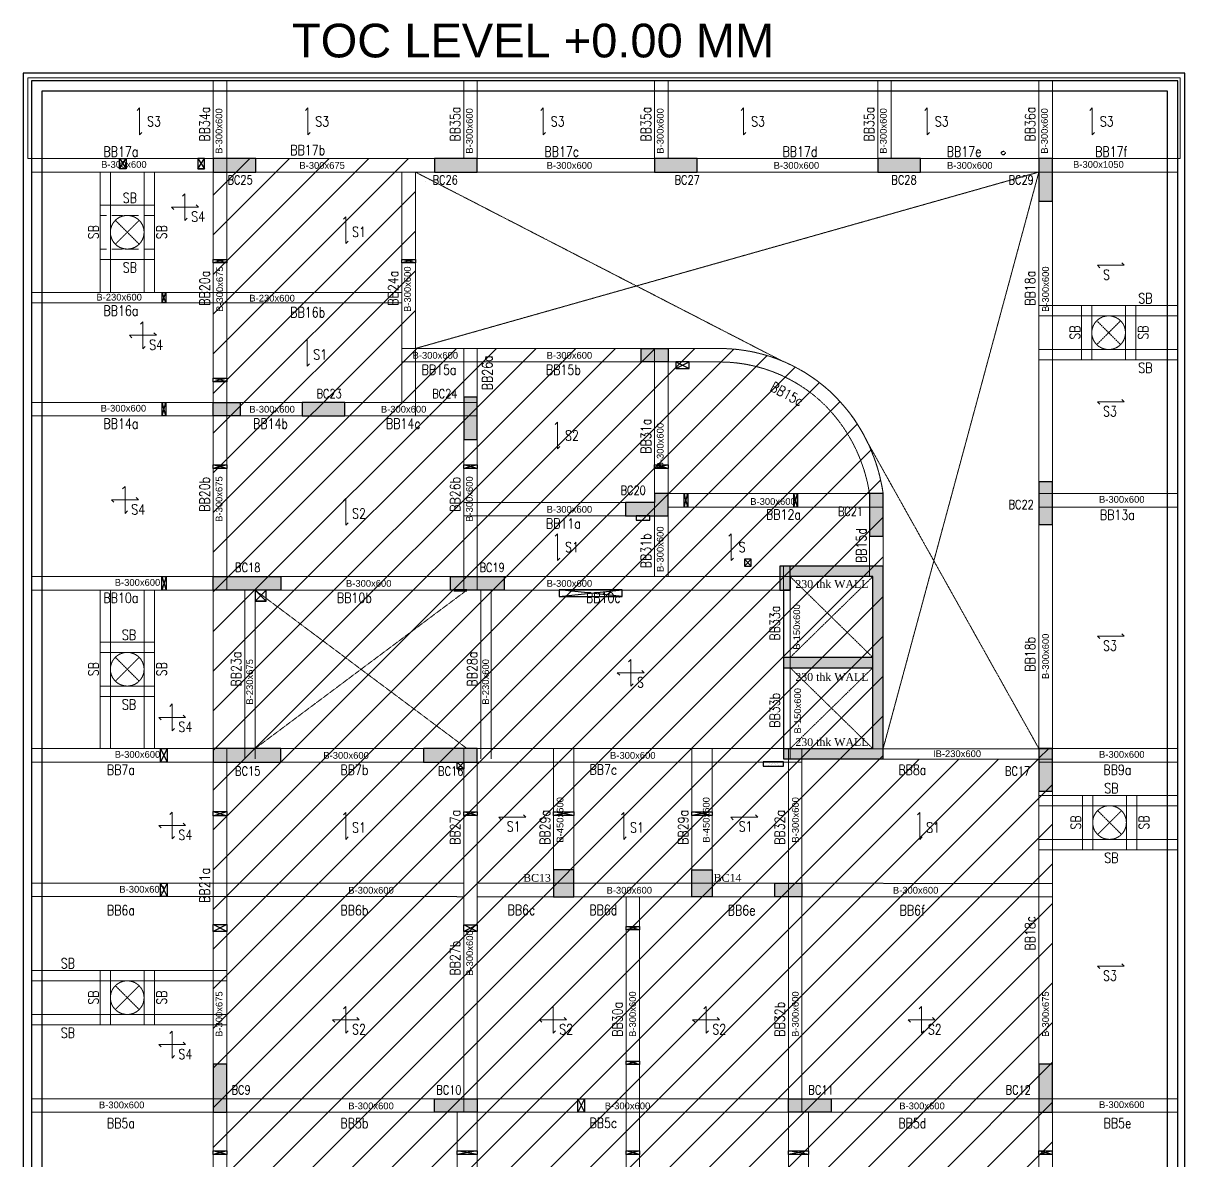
# Model space of a CAD drawing. Header units: inches. Extents: x 11017527 to 11245450, y -2821070 to -2693013.
# Drawn here: x 11017527 to 11043402, y -2718348 to -2693013 of the extents above; entities that cross this region are included whole.
import ezdxf
from ezdxf.enums import TextEntityAlignment as Align

# ---------------------------------------------------------------- set-up
doc = ezdxf.new("R2010")
doc.units = ezdxf.units.IN
doc.header["$LTSCALE"] = 0.5
doc.header["$MEASUREMENT"] = 0
doc.linetypes.add('100Ø_Fire', pattern=[0.75, 0.5, 0, -0.25])
doc.linetypes.add('HIDDEN', pattern=[9.525, 6.35, -3.175])
doc.layers.get('0').update_dxf_attribs({"lineweight": 0})
for name, color, linetype, lineweight in [('ARCHITECTURE   (comments)', 1, 'Continuous', 53), ('B4_TEXT B', 7, 'Continuous', 13), ('S-C0-UP TO B1', 4, 'Continuous', 30), ('S-C3-UP TO HP', 6, 'Continuous', 25), ('S-C3-UP TO TOP', 6, 'Continuous', 25), ('S-STEEL SLAB', 6, 'Continuous', 0), ('S-TEXT COL.', 7, 'Continuous', 0), ('S-TEXT SLAB', 7, 'Continuous', 13), ('S00-B', 31, 'HIDDEN', 15), ('SLAB BEAM', 3, 'Continuous', 0)]:
    doc.layers.add(name, color=color, linetype=linetype, lineweight=lineweight)
for name, color, linetype in [('F_80NB Hydrant Pipe', 54, '100Ø_Fire'), ('F_CUtout', 7, 'Continuous'), ('F_Sleeve', 7, 'Continuous'), ('JA-ESP-CUTOUT', 10, 'Continuous')]:
    doc.layers.add(name, color=color, linetype=linetype)
doc.styles.add('ARIAL', font='arial.ttf')
doc.styles.add('SETU 1', font='romans.shx', dxfattribs={"width": 0.8})
doc.styles.add('SHEET TEXT', font='times.ttf')

# ---------------------------------------------------------------- blocks, each defined once
blk = doc.blocks.new('45')
at = {"layer": 'S00-B', "color": 7}
for p, q in [((3098727, -2164025), (3099257, -2164555)), ((3099257, -2164025), (3098727, -2164555)), ((3120589, -2166263), (3121120, -2166793)), ((3121120, -2166263), (3120589, -2166793)), ((3098727, -2173758), (3099257, -2174288)), ((3099257, -2173758), (3098727, -2174288)), ((3120609, -2177173), (3121140, -2177703)), ((3121140, -2177173), (3120609, -2177703)), ((3098727, -2181073), (3099257, -2181603)), ((3099257, -2181073), (3098727, -2181603))]:
    blk.add_line(p, q, dxfattribs=at)
for centre in [(3098991, -2164292), (3098992, -2164290), (3120853, -2166529), (3120854, -2166528), (3098991, -2174024), (3098992, -2174023), (3120873, -2177439), (3120874, -2177438), (3098991, -2181339), (3098992, -2181338)]:
    blk.add_circle(centre, 375, dxfattribs=at)
blk = doc.blocks.new('SLAB')
at = {"layer": 'S-STEEL SLAB'}
blk.add_lwpolyline([(71, -229), (0, -300), (0, 501), (-71, 430)], dxfattribs=at)
blk = doc.blocks.new('A$C60DD5E75')
at = {"layer": 'F_80NB Hydrant Pipe', "color": 9}
blk.add_circle((-1093, 123, 2), 40, dxfattribs=at).dxf.unprotected_set("ltscale", 0)
at = {"layer": 'F_CUtout', "color": 9, "ltscale": 500}
for p, q in [((-19038, 0), (-19038, -230)), ((-18888, 0), (-19038, 0)), ((-19038, 0), (-18888, -230)), ((-19038, -230), (-18888, 0)), ((-19038, -230), (-18888, -230)), ((-18888, -230), (-19038, -230)), ((-18888, -230), (-18888, 0)), ((-17760, -9610), (-17760, -9860)), ((-17510, -9610), (-17760, -9610)), ((-17760, -9610), (-17510, -9860)), ((-17760, -9860), (-17510, -9610)), ((-17510, -9860), (-17510, -9610)), ((-17760, -9860), (-17510, -9860)), ((-17510, -9860), (-17760, -9860)), ((-13260, -13590), (-13260, -13440)), ((-13260, -13440), (-13110, -13440)), ((-13110, -13440), (-13260, -13590)), ((-13110, -13590), (-13260, -13440)), ((-13110, -13440), (-13110, -13590)), ((-13110, -13590), (-13260, -13590)), ((-13260, -13590), (-13110, -13590))]:
    blk.add_line(p, q, dxfattribs=at)
at = {"layer": 'F_Sleeve', "color": 9, "linetype": 'Continuous'}
for p, q in [((-18390, -2325), (-18690, -2245)), ((-18390, -2245), (-18690, -2325)), ((-14190, -2325), (-14490, -2245)), ((-14190, -2245), (-14490, -2325)), ((-19830, -3215, -6), (-19750, -2985, -6)), ((-19750, -3215, -6), (-19830, -2985, -6)), ((-18390, -4970), (-18690, -4890)), ((-18390, -4890), (-18690, -4970)), ((-19830, -5730), (-19750, -5430)), ((-19750, -5730), (-19830, -5430)), ((-18390, -6900), (-18690, -6820)), ((-18390, -6820), (-18690, -6900)), ((-12810, -6900), (-13110, -6820)), ((-12810, -6820), (-13110, -6900)), ((-8560, -6900), (-8860, -6820)), ((-8560, -6820), (-8860, -6900)), ((-8200, -7760), (-8120, -7460)), ((-8120, -7760), (-8200, -7460)), ((-5760, -7760), (-5680, -7460)), ((-5680, -7760), (-5760, -7460)), ((-19740, -9309, -6), (-19840, -9610, -6)), ((-19840, -9309, -6), (-19740, -9610, -6)), ((-19715, -13140, -6), (-19865, -13440, -6)), ((-19865, -13140, -6), (-19715, -13440, -6)), ((-18690, -14540), (-18389, -14640)), ((-18690, -14640), (-18389, -14540)), ((-12810, -14630), (-13110, -14550)), ((-12810, -14550), (-13110, -14630)), ((-10660, -14630), (-11110, -14550)), ((-10660, -14550), (-11110, -14630)), ((-7580, -14630), (-8030, -14550)), ((-7580, -14550), (-8030, -14630)), ((-19715, -16137, -6), (-19865, -16437, -6)), ((-19865, -16137, -6), (-19715, -16437, -6)), ((-18390, -17212), (-18690, -17062)), ((-18390, -17062), (-18690, -17212)), ((-12810, -17215), (-13110, -17065)), ((-12810, -17065), (-13110, -17215)), ((-9195, -17180), (-9495, -17100)), ((-9195, -17100), (-9495, -17180)), ((-9195, -20180), (-9495, -20100)), ((-9195, -20100), (-9495, -20180)), ((-10420, -20940), (-10570, -21240)), ((-10570, -20940), (-10420, -21240)), ((-18390, -22180), (-18690, -22100)), ((-18390, -22100), (-18690, -22180)), ((-12810, -22180), (-13260, -22100)), ((-12810, -22100), (-13260, -22180)), ((-9195, -22180), (-9495, -22100)), ((-9195, -22100), (-9495, -22180)), ((-5430, -22180), (-5880, -22100)), ((-5430, -22100), (-5880, -22180)), ((-1, -22180), (-300, -22100)), ((-1, -22100), (-300, -22180))]:
    blk.add_line(p, q, dxfattribs=at)
for points in [[(-18390, -2245), (-18390, -2325), (-18690, -2325), (-18690, -2245)], [(-14190, -2245), (-14190, -2325), (-14490, -2325), (-14490, -2245)], [(-18390, -4890), (-18390, -4970), (-18690, -4970), (-18690, -4890)], [(-19750, -5730), (-19830, -5730), (-19830, -5430), (-19750, -5430)], [(-18390, -6820), (-18390, -6900), (-18690, -6900), (-18690, -6820)], [(-12810, -6820), (-12810, -6900), (-13110, -6900), (-13110, -6820)], [(-8560, -6820), (-8560, -6900), (-8860, -6900), (-8860, -6820)], [(-8120, -7760), (-8200, -7760), (-8200, -7460), (-8120, -7460)], [(-5680, -7760), (-5760, -7760), (-5760, -7460), (-5680, -7460)], [(-18690, -14640), (-18690, -14540), (-18389, -14540), (-18389, -14640)], [(-12810, -14550), (-12810, -14630), (-13110, -14630), (-13110, -14550)], [(-10660, -14550), (-10660, -14630), (-11110, -14630), (-11110, -14550)], [(-7580, -14550), (-7580, -14630), (-8030, -14630), (-8030, -14550)], [(-18390, -17062), (-18390, -17212), (-18690, -17212), (-18690, -17062)], [(-12810, -17065), (-12810, -17215), (-13110, -17215), (-13110, -17065)], [(-9195, -17100), (-9195, -17180), (-9495, -17180), (-9495, -17100)], [(-9195, -20100), (-9195, -20180), (-9495, -20180), (-9495, -20100)], [(-10570, -20940), (-10420, -20940), (-10420, -21240), (-10570, -21240)], [(-18390, -22100), (-18390, -22180), (-18690, -22180), (-18690, -22100)], [(-12810, -22100), (-12810, -22180), (-13260, -22180), (-13260, -22100)], [(-9195, -22100), (-9195, -22180), (-9495, -22180), (-9495, -22100)], [(-5430, -22100), (-5430, -22180), (-5880, -22180), (-5880, -22100)], [(-1, -22100), (-1, -22180), (-300, -22180), (-300, -22100)]]:
    blk.add_lwpolyline(points, close=True, dxfattribs=at)
at = {"layer": 'F_Sleeve', "color": 9, "linetype": 'Continuous', "elevation": -6}
for points in [[(-19750, -3215), (-19830, -3215), (-19830, -2985), (-19750, -2985)], [(-19840, -9309), (-19740, -9309), (-19740, -9610), (-19840, -9610)], [(-19865, -13140), (-19715, -13140), (-19715, -13440), (-19865, -13440)], [(-19865, -16137), (-19715, -16137), (-19715, -16437), (-19865, -16437)]]:
    blk.add_lwpolyline(points, close=True, dxfattribs=at)
blk = doc.blocks.new('G$C91329815')
at = {"layer": 'JA-ESP-CUTOUT', "ltscale": 500}
blk.add_lwpolyline([(-75, 150), (75, 150), (75, 0), (-75, 0)], close=True, dxfattribs=at)
for points in [[(-75, 150), (75, 0)], [(-75, 0), (75, 150)]]:
    blk.add_lwpolyline(points, dxfattribs=at)
blk = doc.blocks.new('A$C27836B95')
at = {"layer": 'JA-ESP-CUTOUT', "ltscale": 500}
blk.add_lwpolyline([(0, 100), (300, 100), (300, 0), (0, 0)], close=True, dxfattribs=at)
at = {"layer": 'JA-ESP-CUTOUT', "ltscale": 500, "const_width": 1}
for points in [[(0, 100), (300, 0)], [(0, 0), (300, 100)]]:
    blk.add_lwpolyline(points, dxfattribs=at)
blk = doc.blocks.new('SLEEVE & CUTOUT')
at = {"layer": 'JA-ESP-CUTOUT', "ltscale": 500}
for points in [[(436038, 9310), (436188, 9310), (436188, 9080), (436038, 9080)], [(448433, 4630), (448733, 4630), (448733, 4780), (448433, 4780)], [(445831, -450), (447241, -450), (447241, -300), (445831, -300)], [(450381, -4230), (450831, -4230), (450831, -4130), (450381, -4130)]]:
    blk.add_lwpolyline(points, close=True, dxfattribs=at)
for points in [[(436038, 9310), (436188, 9080)], [(436038, 9080), (436188, 9310)], [(448433, 4630), (448733, 4780)], [(448433, 4780), (448733, 4630)]]:
    blk.add_lwpolyline(points, dxfattribs=at)
at = {"layer": 'JA-ESP-CUTOUT'}
for points in [[(445831, -450), (447241, -300)], [(447241, -450), (445831, -300)]]:
    blk.add_lwpolyline(points, dxfattribs=at)
at = {"layer": 'JA-ESP-CUTOUT', "ltscale": 500, "const_width": 1}
for points in [[(450381, -4230), (450831, -4130)], [(450381, -4130), (450831, -4230)]]:
    blk.add_lwpolyline(points, dxfattribs=at)
at = {"layer": 'JA-ESP-CUTOUT', "ltscale": 500, "xscale": -1, "rotation": 180}
for name, p in [('A$C27836B95', (447551, 1350)), ('G$C91329815', (450036, 380))]:
    blk.add_blockref(name, p, dxfattribs=at)

msp = doc.modelspace()

# ---------------------------------------------------------------- hatches: boundary and pattern name
at = {"layer": 'S-C0-UP TO B1'}
h = msp.add_hatch(color=250, dxfattribs=at)
h.dxf.hatch_style = 1
h.paths.add_polyline_path([(11031892.037, -2700257.506), (11031892.037, -2700557.506), (11031292.037, -2700557.506), (11031292.037, -2700257.506)])
h = msp.add_hatch(color=250, dxfattribs=at)
h.dxf.hatch_style = 1
h.paths.add_polyline_path([(11022362.037, -2701457.506), (11022362.037, -2701757.506), (11021762.037, -2701757.506), (11021762.037, -2701457.506)])
h = msp.add_hatch(color=250, dxfattribs=at)
h.dxf.hatch_style = 1
h.paths.add_polyline_path([(11021762.037, -2705637.506), (11021762.037, -2705337.506), (11023262.037, -2705337.506), (11023262.037, -2705637.506)])
h = msp.add_hatch(color=250, dxfattribs=at)
h.dxf.hatch_style = 1
h.paths.add_polyline_path([(11027042.037, -2705637.506), (11027042.037, -2705337.506), (11028242.037, -2705337.506), (11028242.037, -2705637.506)])
h = msp.add_hatch(color=250, dxfattribs=at)
h.dxf.hatch_style = 1
h.paths.add_polyline_path([(11021762.037, -2709167.506), (11021762.037, -2709467.506), (11023262.037, -2709467.506), (11023262.037, -2709167.506)])
h = msp.add_hatch(color=250, dxfattribs=at)
h.dxf.hatch_style = 1
h.paths.add_polyline_path([(11026442.037, -2709167.506), (11026442.037, -2709467.506), (11027642.037, -2709467.506), (11027642.037, -2709167.506)])
h = msp.add_hatch(color=250, dxfattribs=at)
h.dxf.hatch_style = 1
h.paths.add_polyline_path([(11034872.037, -2712168.575), (11034872.037, -2712468.575), (11034272.037, -2712468.575), (11034272.037, -2712168.575)])
at = {"layer": 'S-C3-UP TO HP'}
h = msp.add_hatch(color=250, dxfattribs=at)
h.dxf.hatch_style = 1
h.paths.add_polyline_path([(11036382.037, -2703487.506), (11036382.037, -2704437.506), (11036682.037, -2704437.506), (11036682.037, -2703487.506)])
at = {"layer": 'S-C3-UP TO TOP'}
h = msp.add_hatch(color=250, dxfattribs=at)
h.dxf.hatch_style = 1
h.paths.add_polyline_path([(11021762.037, -2696027.506), (11021762.037, -2696327.506), (11022712.037, -2696327.506), (11022712.037, -2696027.506)])
h = msp.add_hatch(color=250, dxfattribs=at)
h.dxf.hatch_style = 1
h.paths.add_polyline_path([(11026692.037, -2696027.506), (11026692.037, -2696327.506), (11027642.037, -2696327.506), (11027642.037, -2696027.506)])
h = msp.add_hatch(color=250, dxfattribs=at)
h.dxf.hatch_style = 1
h.paths.add_polyline_path([(11031592.037, -2696027.506), (11031592.037, -2696327.506), (11032542.037, -2696327.506), (11032542.037, -2696027.506)])
h = msp.add_hatch(color=250, dxfattribs=at)
h.dxf.hatch_style = 1
h.paths.add_polyline_path([(11036562.037, -2696027.506), (11036562.037, -2696327.506), (11037512.037, -2696327.506), (11037512.037, -2696027.506)])
h = msp.add_hatch(color=250, dxfattribs=at)
h.dxf.hatch_style = 1
h.paths.add_polyline_path([(11040452.037, -2696027.506), (11040152.037, -2696027.506), (11040152.037, -2696977.506), (11040452.037, -2696977.506)])
h = msp.add_hatch(color=250, dxfattribs=at)
h.dxf.hatch_style = 1
h.paths.add_polyline_path([(11023742.037, -2701457.506), (11023742.037, -2701757.506), (11024692.037, -2701757.506), (11024692.037, -2701457.506)])
h = msp.add_hatch(color=250, dxfattribs=at)
h.dxf.hatch_style = 1
h.paths.add_polyline_path([(11027642.037, -2701337.506), (11027342.037, -2701337.506), (11027342.037, -2702287.506), (11027642.037, -2702287.506)])
h = msp.add_hatch(color=250, dxfattribs=at)
h.dxf.hatch_style = 1
h.paths.add_polyline_path([(11040452.037, -2703227.506), (11040152.037, -2703227.506), (11040152.037, -2704177.506), (11040452.037, -2704177.506)])
h = msp.add_hatch(color=250, dxfattribs=at)
h.dxf.hatch_style = 1
h.paths.add_polyline_path([(11030942.037, -2703687.506), (11030942.037, -2703987.506), (11031892.037, -2703987.506), (11031892.037, -2703487.506), (11031592.037, -2703487.506), (11031592.037, -2703687.506)])
h = msp.add_hatch(color=250, dxfattribs=at)
h.dxf.hatch_style = 1
h.paths.add_polyline_path([(11034462.037, -2705637.506), (11034462.037, -2709167.506), (11036452.037, -2709167.505), (11036452.037, -2705337.505), (11034612.037, -2705337.507), (11034612.037, -2705637.506)], flags=16)
h.paths.add_polyline_path([(11034382.037, -2705107.506), (11034382.037, -2705637.506), (11034462.037, -2705637.506), (11034462.037, -2709397.506), (11036682.037, -2709397.505), (11036682.037, -2705107.505)])
h = msp.add_hatch(color=250, dxfattribs=at)
h.dxf.hatch_style = 1
h.paths.add_polyline_path([(11034462.037, -2707137.506), (11034462.037, -2707367.506), (11036452.037, -2707367.505), (11036452.037, -2707137.505)])
h = msp.add_hatch(color=250, dxfattribs=at)
h.dxf.hatch_style = 1
h.paths.add_polyline_path([(11040452.037, -2709167.506), (11040152.037, -2709167.506), (11040152.037, -2710117.506), (11040452.037, -2710117.506)])
h = msp.add_hatch(color=250, dxfattribs=at)
h.dxf.hatch_style = 1
h.paths.add_polyline_path([(11029342.037, -2712467.506), (11029342.037, -2711867.506), (11029792.037, -2711867.506), (11029792.037, -2712467.506)])
h = msp.add_hatch(color=250, dxfattribs=at)
h.dxf.hatch_style = 1
h.paths.add_polyline_path([(11032422.037, -2712467.506), (11032422.037, -2711867.506), (11032872.037, -2711867.506), (11032872.037, -2712467.506)])
h = msp.add_hatch(color=250, dxfattribs=at)
h.dxf.hatch_style = 1
h.paths.add_polyline_path([(11022062.037, -2716197.506), (11021762.037, -2716197.506), (11021762.037, -2717267.506), (11022062.037, -2717267.506)])
h = msp.add_hatch(color=250, dxfattribs=at)
h.dxf.hatch_style = 1
h.paths.add_polyline_path([(11040452.037, -2716197.506), (11040152.037, -2716197.506), (11040152.037, -2717267.506), (11040452.037, -2717267.506)])
h = msp.add_hatch(color=250, dxfattribs=at)
h.dxf.hatch_style = 1
h.paths.add_polyline_path([(11026692.037, -2717267.506), (11026692.037, -2716967.506), (11027642.037, -2716967.506), (11027642.037, -2717267.506)])
h = msp.add_hatch(color=250, dxfattribs=at)
h.dxf.hatch_style = 1
h.paths.add_polyline_path([(11034572.037, -2717267.506), (11034572.037, -2716967.506), (11035522.037, -2716967.506), (11035522.037, -2717267.506)])
at = {"layer": 'S00-B', "linetype": 'ByBlock'}
h = msp.add_hatch(dxfattribs=at)
h.set_pattern_fill('ANSI31', color=250, scale=5000, angle=360)
h.set_pattern_definition([(45, (-26782773.3, -2717.4), (-441.941738, 441.941738), [])])
h.paths.add_polyline_path([(11040452.055, -2709170.298), (11039103.243, -2709170.298), (11039103.243, -2703487.506), (11038581.838, -2703487.506), (11038581.838, -2697039.019), (11026478.674, -2697039.019), (11026478.674, -2696027.497), (11021762.055, -2696027.497), (11021762.055, -2730237.497), (11040452.055, -2730237.497)])
edge = h.paths.add_edge_path()
edge.add_line((11039103.243, -2709170.298), (11039103.243, -2703487.506))
edge.add_line((11039103.243, -2703487.506), (11038581.838, -2703487.506))
edge.add_line((11038581.838, -2703487.506), (11038581.838, -2697039.019))
edge.add_line((11038581.838, -2697039.019), (11026478.674, -2697039.019))
edge.add_line((11026478.674, -2697039.019), (11026478.674, -2696327.498))
edge.add_line((11026478.674, -2696327.498), (11026262.055, -2696327.498))
edge.add_line((11026262.055, -2696327.498), (11026262.055, -2700257.498))
edge.add_line((11026262.055, -2700257.498), (11033071.616, -2700257.498))
edge.add_arc((11033036.836, -2703903.531), 3646.199, -315.3864854, -270.5465423, ccw=False)
edge.add_arc((11032854.548, -2704031.427), 3865.963, -351.9118574, -315.9345685, ccw=False)
edge.add_line((11036682.055, -2703487.5), (11036682.055, -2709400.298))
edge.add_line((11036682.055, -2709400.298), (11040152.055, -2709400.299))
edge.add_line((11040152.055, -2709400.299), (11040152.055, -2709170.298))
edge.add_line((11040152.055, -2709170.298), (11039103.243, -2709170.298))

# ---------------------------------------------------------------- linework, layer by layer
at = {"layer": 'ARCHITECTURE   (comments)', "ltscale": 500}
msp.add_line((11027122.037, -2705637.508), (11027412.037, -2705637.511), dxfattribs=at)
at = {"layer": 'S-C0-UP TO B1'}
for points in [[(11043402.037, -2785947.506), (11043402.037, -2694127.506), (11017527.283, -2694127.506), (11017527.283, -2785947.506)], [(11043016.454, -2785544.695), (11043016.454, -2694524.695), (11017941.7, -2694524.695), (11017941.7, -2785544.695)], [(11031892.037, -2700257.506), (11031892.037, -2700557.506), (11031292.037, -2700557.506), (11031292.037, -2700257.506)], [(11022362.037, -2701457.506), (11022362.037, -2701757.506), (11021762.037, -2701757.506), (11021762.037, -2701457.506)], [(11034872.037, -2712168.575), (11034872.037, -2712468.575), (11034272.037, -2712468.575), (11034272.037, -2712168.575)]]:
    msp.add_lwpolyline(points, close=True, dxfattribs=at)
at = {"layer": 'S-C0-UP TO B1', "color": 7}
msp.add_lwpolyline([(11043246.454, -2785774.695), (11043246.454, -2694294.695), (11017711.7, -2694294.695), (11017711.7, -2785774.695)], close=True, dxfattribs=at)
at = {"layer": 'S-C0-UP TO B1', "color": 6}
for points in [[(11023262.037, -2705637.506), (11021762.037, -2705637.506), (11021762.037, -2705337.506), (11023262.037, -2705337.506)], [(11028242.037, -2705637.506), (11027042.037, -2705637.506), (11027042.037, -2705337.506), (11028242.037, -2705337.506)], [(11023262.037, -2709167.506), (11021762.037, -2709167.506), (11021762.037, -2709467.506), (11023262.037, -2709467.506)], [(11027642.037, -2709167.506), (11026442.037, -2709167.506), (11026442.037, -2709467.506), (11027642.037, -2709467.506)]]:
    msp.add_lwpolyline(points, close=True, dxfattribs=at)
at = {"layer": 'S-C3-UP TO HP', "color": 6}
msp.add_lwpolyline([(11036682.037, -2704437.506), (11036682.037, -2703487.506), (11036382.037, -2703487.506), (11036382.037, -2704437.506)], close=True, dxfattribs=at)
at = {"layer": 'S-C3-UP TO TOP'}
for points in [[(11021762.037, -2696027.506), (11021762.037, -2696327.506), (11022712.037, -2696327.506), (11022712.037, -2696027.506)], [(11026692.037, -2696027.506), (11026692.037, -2696327.506), (11027642.037, -2696327.506), (11027642.037, -2696027.506)], [(11031592.037, -2696027.506), (11031592.037, -2696327.506), (11032542.037, -2696327.506), (11032542.037, -2696027.506)], [(11036562.037, -2696027.506), (11036562.037, -2696327.506), (11037512.037, -2696327.506), (11037512.037, -2696027.506)], [(11040452.037, -2696027.506), (11040152.037, -2696027.506), (11040152.037, -2696977.506), (11040452.037, -2696977.506)], [(11023742.037, -2701457.506), (11023742.037, -2701757.506), (11024692.037, -2701757.506), (11024692.037, -2701457.506)], [(11027642.037, -2701337.506), (11027342.037, -2701337.506), (11027342.037, -2702287.506), (11027642.037, -2702287.506)], [(11040452.037, -2703227.506), (11040152.037, -2703227.506), (11040152.037, -2704177.506), (11040452.037, -2704177.506)], [(11030942.037, -2703687.506), (11030942.037, -2703987.506), (11031892.037, -2703987.506), (11031892.037, -2703487.506), (11031592.037, -2703487.506), (11031592.037, -2703687.506)], [(11040452.037, -2709167.506), (11040152.037, -2709167.506), (11040152.037, -2710117.506), (11040452.037, -2710117.506)], [(11022062.037, -2716197.506), (11021762.037, -2716197.506), (11021762.037, -2717267.506), (11022062.037, -2717267.506)], [(11040452.037, -2716197.506), (11040152.037, -2716197.506), (11040152.037, -2717267.506), (11040452.037, -2717267.506)], [(11026692.037, -2717267.506), (11026692.037, -2716967.506), (11027642.037, -2716967.506), (11027642.037, -2717267.506)], [(11034572.037, -2717267.506), (11034572.037, -2716967.506), (11035522.037, -2716967.506), (11035522.037, -2717267.506)]]:
    msp.add_lwpolyline(points, close=True, dxfattribs=at)
at = {"layer": 'S-C3-UP TO TOP', "color": 5}
for points in [[(11036682.037, -2705107.505), (11034382.037, -2705107.506), (11034382.037, -2705637.506), (11034462.037, -2705637.506), (11034462.037, -2709397.506), (11036682.037, -2709397.505)], [(11034382.037, -2705637.506), (11034612.037, -2705637.506), (11034612.037, -2705107.506), (11034382.037, -2705107.506)], [(11036452.037, -2705337.505), (11034612.037, -2705337.507), (11034612.037, -2705637.506), (11034462.037, -2705637.506), (11034462.037, -2709167.506), (11036452.037, -2709167.505)], [(11036452.037, -2707137.505), (11034462.037, -2707137.506), (11034462.037, -2707367.506), (11036452.037, -2707367.505)]]:
    msp.add_lwpolyline(points, close=True, dxfattribs=at)
at = {"layer": 'S-C3-UP TO TOP', "color": 4}
for points in [[(11029342.037, -2712467.506), (11029792.037, -2712467.506), (11029792.037, -2711867.506), (11029342.037, -2711867.506)], [(11032872.037, -2712467.506), (11032422.037, -2712467.506), (11032422.037, -2711867.506), (11032872.037, -2711867.506)]]:
    msp.add_lwpolyline(points, close=True, dxfattribs=at)
at = {"layer": 'S00-B', "color": 30}
for p, q in [((11021762.037, -2696024.703), (11021762.037, -2694294.695)), ((11022062.037, -2696024.703), (11022062.037, -2694294.695)), ((11027342.019, -2696021.9), (11027342.019, -2694294.695)), ((11027642.019, -2696021.9), (11027642.019, -2694294.695)), ((11031592.022, -2696021.9), (11031592.022, -2694294.695)), ((11031892.022, -2696021.9), (11031892.022, -2694294.695)), ((11036562.022, -2696021.9), (11036562.022, -2694294.695)), ((11036862.022, -2696021.9), (11036862.022, -2694294.695)), ((11040152.022, -2696021.9), (11040152.022, -2694294.695)), ((11040452.022, -2696021.9), (11040452.022, -2694294.695)), ((11017687.161, -2696027.504), (11043246.454, -2696027.504)), ((11021762.055, -2705637.497), (11021762.055, -2696027.497)), ((11022062.055, -2705637.497), (11022062.055, -2696027.497)), ((11040152.055, -2717267.497), (11040152.055, -2696027.497)), ((11040452.055, -2717267.497), (11040452.055, -2696027.497)), ((11017711.7, -2696327.504), (11043246.454, -2696327.504)), ((11025962.055, -2696327.504), (11025962.055, -2701457.497)), ((11026262.055, -2696327.504), (11026262.055, -2701757.497)), ((11031892.055, -2700257.497), (11025962.055, -2700257.497)), ((11027342.055, -2700257.5), (11027342.055, -2705637.497)), ((11027642.055, -2700257.5), (11027642.055, -2705637.497)), ((11031592.055, -2705337.497), (11031592.055, -2700257.497)), ((11031892.055, -2705337.497), (11031892.055, -2700257.497)), ((11031892.055, -2700557.497), (11025962.055, -2700557.497)), ((11027642.037, -2701457.506), (11017711.7, -2701457.506)), ((11027642.037, -2701757.506), (11017711.7, -2701757.506)), ((11036682.055, -2703487.497), (11031892.055, -2703487.497)), ((11043246.454, -2703487.506), (11040152.037, -2703487.506)), ((11031592.055, -2703687.497), (11027342.055, -2703687.497)), ((11036682.055, -2703787.497), (11031892.055, -2703787.497)), ((11043246.454, -2703787.506), (11040152.037, -2703787.506)), ((11031592.055, -2703987.497), (11027342.055, -2703987.497)), ((11034692.037, -2705337.506), (11017711.7, -2705337.506)), ((11034612.037, -2705637.506), (11017711.7, -2705637.506)), ((11034872.055, -2709167.506), (11017711.7, -2709167.506)), ((11021762.055, -2709167.497), (11021762.055, -2720437.497)), ((11022062.055, -2709167.497), (11022062.055, -2720437.497)), ((11027342.055, -2709167.497), (11027342.055, -2717267.506)), ((11027642.055, -2709167.497), (11027642.055, -2717267.506)), ((11034572.055, -2709167.497), (11034572.055, -2717267.506)), ((11034872.055, -2709167.497), (11034872.055, -2717267.506)), ((11043246.454, -2709167.506), (11040152.04, -2709167.506)), ((11034872.055, -2709467.506), (11017711.7, -2709467.506)), ((11043246.454, -2709467.506), (11040152.04, -2709467.506)), ((11017711.7, -2712163.194), (11027342.055, -2712166.268)), ((11027642.055, -2712166.363), (11040452.133, -2712170.452)), ((11017711.7, -2712463.194), (11027342.055, -2712466.268)), ((11027642.055, -2712466.363), (11040452.037, -2712470.452)), ((11030957.055, -2712467.413), (11030957.055, -2730237.497)), ((11031257.055, -2712467.508), (11031257.055, -2730237.497)), ((11017711.7, -2716967.506), (11043246.454, -2716967.506)), ((11040152.055, -2716967.497), (11040152.055, -2720737.497)), ((11040452.055, -2716967.497), (11040452.055, -2720737.497)), ((11017711.7, -2717267.506), (11043246.454, -2717267.506))]:
    msp.add_line(p, q, dxfattribs=at)
at = {"layer": 'S00-B', "color": 3}
for p, q in [((11019238.3, -2699012.506), (11019238.3, -2696327.504)), ((11019468.3, -2699012.506), (11019468.3, -2696327.504)), ((11020221.021, -2699012.506), (11020221.021, -2696327.504)), ((11020451.021, -2699012.506), (11020451.021, -2696327.504)), ((11020451.021, -2697063.563), (11019238.3, -2697063.563)), ((11020451.021, -2698273.563), (11019238.3, -2698273.563)), ((11043246.454, -2699299.697), (11040152.055, -2699299.697)), ((11041102.045, -2700509.697), (11041102.045, -2699299.697)), ((11041332.045, -2700509.697), (11041332.045, -2699299.697)), ((11042084.766, -2700509.697), (11042084.766, -2699299.697)), ((11042314.766, -2700509.697), (11042314.766, -2699299.697)), ((11043246.454, -2699529.697), (11040152.055, -2699529.697)), ((11043246.454, -2700279.697), (11040152.055, -2700279.697)), ((11043246.454, -2700509.697), (11040152.055, -2700509.697)), ((11019238.3, -2709167.506), (11019238.3, -2705637.506)), ((11019468.3, -2709167.506), (11019468.3, -2705637.506)), ((11020221.021, -2709167.506), (11020221.021, -2705637.506)), ((11020451.021, -2709167.506), (11020451.021, -2705637.506)), ((11020451.021, -2706796.064), (11019238.3, -2706796.064)), ((11020451.021, -2707026.064), (11019238.3, -2707026.064)), ((11020451.021, -2707776.064), (11019238.3, -2707776.064)), ((11020451.021, -2708006.064), (11019238.3, -2708006.064)), ((11043246.454, -2710211.064), (11040152.055, -2710211.064)), ((11041120.677, -2711421.064), (11041120.677, -2710211.064)), ((11041350.677, -2711421.064), (11041350.677, -2710211.064)), ((11042103.398, -2711421.064), (11042103.398, -2710211.064)), ((11042333.398, -2711421.064), (11042333.398, -2710211.064)), ((11043246.454, -2710441.064), (11040152.055, -2710441.064)), ((11043246.454, -2711191.064), (11040152.055, -2711191.064)), ((11043246.454, -2711421.064), (11040152.055, -2711421.064)), ((11022062.055, -2714111.064), (11017711.7, -2714111.064)), ((11019238.3, -2715321.064), (11019238.3, -2714111.064)), ((11019468.3, -2715321.064), (11019468.3, -2714111.064)), ((11020221.021, -2715321.064), (11020221.021, -2714111.064)), ((11020451.021, -2715321.064), (11020451.021, -2714111.064)), ((11022062.055, -2714341.064), (11017711.7, -2714341.064)), ((11022062.055, -2715091.064), (11017711.7, -2715091.064)), ((11022062.055, -2715321.064), (11017711.7, -2715321.064))]:
    msp.add_line(p, q, dxfattribs=at)
at = {"layer": 'S00-B', "color": 7}
for p, q in [((11040152.055, -2696327.504), (11026262.055, -2700257.5)), ((11026262.055, -2696327.504), (11034427.469, -2700532.937)), ((11036682.055, -2709170.298), (11040152.055, -2696327.504)), ((11040152.037, -2709167.506), (11036327.023, -2702332.023)), ((11036452.037, -2707137.597), (11034612.037, -2705337.596)), ((11036452.037, -2705337.597), (11034612.037, -2707137.596)), ((11027412.055, -2705637.497), (11022692.055, -2709167.497)), ((11022692.055, -2705637.497), (11027412.055, -2709167.497)), ((11036452.037, -2709167.597), (11034612.037, -2707367.596)), ((11036452.037, -2707367.597), (11034612.037, -2709167.595)), ((11029342.055, -2709167.497), (11029342.055, -2712467.497)), ((11029792.055, -2709167.497), (11029792.055, -2712467.497)), ((11032422.055, -2709167.497), (11032422.055, -2712467.88)), ((11032872.055, -2709167.497), (11032872.055, -2712467.88)), ((11040452.053, -2709170.298), (11036452.053, -2709170.298)), ((11040452.053, -2709400.298), (11036452.053, -2709400.298)), ((11027192.055, -2717267.506), (11027192.055, -2730237.497)), ((11027642.055, -2717267.506), (11027642.055, -2730237.497)), ((11034572.055, -2717267.506), (11034572.055, -2730237.497)), ((11035022.055, -2717267.506), (11035022.055, -2730237.497))]:
    msp.add_line(p, q, dxfattribs=at)
at = {"layer": 'S00-B', "color": 1}
for p, q in [((11017711.7, -2699012.506), (11025962.037, -2699012.506)), ((11017711.7, -2699242.506), (11025962.037, -2699242.506)), ((11036382.055, -2703487.496), (11036382.055, -2705337.496)), ((11036682.055, -2703487.496), (11036682.055, -2705337.496)), ((11034462.055, -2705107.497), (11034462.055, -2709397.497)), ((11034612.04, -2705104.695), (11034612.04, -2709394.695)), ((11022462.055, -2705637.497), (11022462.055, -2709397.497)), ((11022692.055, -2705637.497), (11022692.055, -2709397.497)), ((11027722.055, -2705637.497), (11027722.055, -2709397.497)), ((11027952.055, -2705637.497), (11027952.055, -2709397.497))]:
    msp.add_line(p, q, dxfattribs=at)
at = {"layer": 'S00-B', "color": 250, "linetype": 'ByBlock'}
for points in [[(11017627.283, -2696027.503), (11043302.037, -2696027.503), (11043302.037, -2694227.503), (11017627.283, -2694227.503)], [(11040452.055, -2696027.497), (11021762.055, -2696027.497), (11021762.055, -2730237.497), (11040452.055, -2730237.497)]]:
    msp.add_lwpolyline(points, close=True, dxfattribs=at)
msp.add_lwpolyline([(11026262.055, -2700257.5), (11026262.055, -2696327.498), (11040152.055, -2696327.498), (11040152.055, -2709400.299), (11036682.055, -2709400.298), (11036682.055, -2703487.5, 0.15828291), (11035632.42, -2701342.729, 0.203147946), (11033002.055, -2700257.498), (11026262.055, -2700257.498)], format="xyb", dxfattribs=at)
at = {"layer": 'S00-B', "color": 30}
for points in [[(11031892.055, -2700257.497), (11033036.844, -2700257.331, -0.200666585), (11035632.42, -2701342.728, -0.15833265), (11036682.037, -2703487.506)], [(11031892.099, -2700557.497), (11033036.887, -2700557.331, -0.20055627), (11035417.864, -2701552.413, -0.158230354), (11036385.017, -2703529.684, -0.158230354)]]:
    msp.add_lwpolyline(points, format="xyb", dxfattribs=at)
at = {"layer": 'SLAB BEAM', "linetype": 'HIDDEN', "ltscale": 75}
for p, q in [((11020451.021, -2697293.563), (11019238.3, -2697293.563)), ((11020451.021, -2698043.563), (11019238.3, -2698043.563))]:
    msp.add_line(p, q, dxfattribs=at)

# ---------------------------------------------------------------- block references
msp.add_blockref('A$C60DD5E75', (11040452.037, -2696027.506))
at = {"layer": 'JA-ESP-CUTOUT'}
msp.add_blockref('SLEEVE & CUTOUT', (10583631.244, -2705331.9), dxfattribs=at)
at = {"layer": 'S-STEEL SLAB', "color": 1, "xscale": 0.7470010679038506, "yscale": 0.7470010679038506, "zscale": 0.7470010679038506}
for p in [(11020117.454, -2695274.837), (11023864.622, -2695274.837), (11029110.163, -2695274.837), (11033573.998, -2695274.837), (11037665.241, -2695274.837), (11041341.254, -2695274.837), (11021129.832, -2697183.75), (11024714.08, -2697697.997), (11020193.621, -2700037.903), (11023849.023, -2700429.774), (11029429.321, -2702269.837), (11019794.58, -2703705.337), (11024714.08, -2703970.497), (11029429.321, -2704755.837), (11033295.321, -2704755.837), (11031060.08, -2707556.837), (11020844.58, -2708548.337), (11020844.58, -2710955.738), (11024714.08, -2710965.837), (11030905.08, -2710965.837), (11037502.08, -2710965.837), (11024714.08, -2715285.757), (11029328.58, -2715285.757), (11032738.58, -2715285.757), (11037538.58, -2715285.757), (11020844.58, -2715836.267)]:
    msp.add_blockref('SLAB', p, dxfattribs=at)
at = {"layer": 'S-STEEL SLAB', "color": 1, "xscale": 0.7470010679038506, "yscale": 0.7470010679038506, "zscale": 0.7470010679038506, "rotation": 270}
for p in [(11021054.852, -2697108.769), (11041679.6, -2698403.935), (11020118.641, -2699962.923), (11041679.6, -2701444.881), (11019719.6, -2703630.357), (11041679.6, -2706665.098), (11030985.1, -2707481.857), (11020769.6, -2708473.357), (11020769.6, -2710880.758), (11028348.6, -2710698.277), (11033515.6, -2710698.277), (11041679.6, -2714015.598), (11024639.1, -2715210.777), (11029253.6, -2715210.777), (11032663.6, -2715210.777), (11037463.6, -2715210.777), (11020769.6, -2715761.287)]:
    msp.add_blockref('SLAB', p, dxfattribs=at)
at = {"layer": 'S00-B', "color": 3}
msp.add_blockref('45', (7920852.645, -533376.998), dxfattribs=at)

# ---------------------------------------------------------------- texts
at = {"layer": 'B4_TEXT B', "style": 'SETU 1', "width": 0.8}
for s, rotation, p in [('BB34a', 90, (11021681.979, -2695260.139, -0.051)), ('BB35a', 90, (11027261.961, -2695260.139, -0.051)), ('BB35a', 90, (11031511.964, -2695260.139, -0.051)), ('BB35a', 90, (11036481.964, -2695260.139, -0.051)), ('BB36a', 90, (11040071.964, -2695260.139, -0.051)), ('SB', 90, (11019204.5, -2697665.983, -0.051)), ('SB', 90, (11020724, -2697665.983, -0.051)), ('BB20a', 90, (11021681.998, -2698915.516, -0.051)), ('BB24a', 90, (11025881.998, -2698915.516, -0.051)), ('BB18a', 90, (11040071.998, -2698915.516, -0.051)), ('SB', 90, (11041068.245, -2699902.117, -0.051)), ('SB', 90, (11042587.745, -2699902.117, -0.051)), ('BB26a', 90, (11027977.893, -2700798.057, -0.051)), ('BB15c', 331.3895403, (11034485.823, -2701369.573)), ('BB31a', 90, (11031511.998, -2702211.413, -0.051)), ('BB20b', 90, (11021681.998, -2703505.551, -0.051)), ('BB26b', 90, (11027261.998, -2703505.551, -0.051)), ('BB31b', 90, (11031511.998, -2704762.37, -0.051)), ('BB15d', 90, (11036309.59, -2704645.872, -0.051)), ('BB33a', 90, (11034381.998, -2706374.228, -0.051)), ('BB18b', 90, (11040071.998, -2707068.605, -0.051)), ('SB', 90, (11019204.5, -2707398.484, -0.051)), ('SB', 90, (11020724, -2707398.484, -0.051)), ('BB23a', 90, (11022381.998, -2707397.283, -0.051)), ('BB28a', 90, (11027641.998, -2707397.283, -0.051)), ('BB33b', 90, (11034381.998, -2708315.82, -0.051)), ('BB27a', 90, (11027261.998, -2710923.199, -0.051)), ('BB29a', 90, (11029261.998, -2710923.199, -0.051)), ('BB29a', 90, (11032341.998, -2710923.199, -0.051)), ('BB32a', 90, (11034491.998, -2710923.199, -0.051)), ('SB', 90, (11041086.877, -2710813.484, -0.051)), ('SB', 90, (11042606.377, -2710813.484, -0.051)), ('BB21a', 90, (11021681.998, -2712215.334, -0.051)), ('BB18c', 90, (11040071.998, -2713281.925, -0.051)), ('BB27b', 90, (11027261.998, -2713837.164, -0.051)), ('SB', 90, (11019204.5, -2714713.484, -0.051)), ('SB', 90, (11020724, -2714713.484, -0.051)), ('BB30a', 90, (11030876.998, -2715197.818, -0.051)), ('BB32b', 90, (11034491.998, -2715196.664, -0.051))]:
    msp.add_text(s, height=225, rotation=rotation, dxfattribs=at).set_placement(p, align=Align.CENTER)
for s, p in [('BB17a', (11019703.512, -2695985.897)), ('BB17b', (11023865.221, -2695949.845)), ('BB17c', (11029523.053, -2695985.897)), ('BB17d', (11034830.058, -2695985.897)), ('BB17e', (11038485.77, -2695985.897)), ('BB17f', (11041767.463, -2695985.897)), ('SB', (11019902.007, -2697015.605)), ('SB', (11019902.007, -2698565.105)), ('SB', (11042524.533, -2699251.739)), ('BB16a', (11019703.531, -2699527.864)), ('BB16b', (11023865.239, -2699563.916)), ('BB15a', (11026789.098, -2700842.864)), ('BB15b', (11029559.88, -2700842.864)), ('SB', (11042524.533, -2700801.239)), ('BB14a', (11019703.531, -2702042.864)), ('BB14b', (11023036.034, -2702042.864)), ('BB14c', (11025992.331, -2702042.864)), ('BB12a', (11034463.15, -2704068.16)), ('BB13a', (11041900.596, -2704072.864)), ('BB11a', (11029559.483, -2704268.16)), ('BB10a', (11019703.531, -2705922.864)), ('BB10b', (11024904.51, -2705922.864)), ('BB10c', (11030449.238, -2705918.16)), ('SB', (11019882.448, -2706748.106)), ('SB', (11019882.448, -2708297.606)), ('BB7a', (11019703.531, -2709752.864)), ('BB7b', (11024904.51, -2709752.864)), ('BB7c', (11030449.238, -2709748.16)), ('BB8a', (11037333.577, -2709754.324)), ('BB9a', (11041900.596, -2709752.864)), ('SB', (11041767.267, -2710163.106)), ('SB', (11041767.267, -2711712.606)), ('BB6a', (11019703.529, -2712881.089)), ('BB6b', (11024904.508, -2712881.089)), ('BB6c', (11028623.736, -2712876.385)), ('BB6d', (11030449.236, -2712876.385)), ('BB6e', (11033529.01, -2712882.549)), ('BB6f', (11037333.576, -2712882.549)), ('SB', (11018522.288, -2714063.106)), ('SB', (11018522.288, -2715612.606)), ('BB5a', (11019703.529, -2717622.867)), ('BB5b', (11024904.508, -2717622.867)), ('BB5c', (11030449.236, -2717618.162)), ('BB5d', (11037333.576, -2717624.327)), ('BB5e', (11041900.594, -2717622.867))]:
    msp.add_text(s, height=225, dxfattribs=at).set_placement(p, align=Align.CENTER)
at = {"layer": 'S-TEXT COL.', "style": 'SETU 1', "width": 0.8}
for s, p in [('BC25', (11022076.822, -2696602.194, 0)), ('BC26', (11026647.004, -2696602.194, 0)), ('BC27', (11032037.106, -2696602.194, 0)), ('BC28', (11036866.684, -2696602.194, 0)), ('BC29', (11039476.511, -2696602.194, 0)), ('BC23', (11024061.185, -2701363.216, 0)), ('BC24', (11026637.911, -2701363.216, 0)), ('BC20', (11030833.222, -2703514.588, 0)), ('BC22', (11039477.843, -2703831.924, 0)), ('BC21', (11035673.222, -2703984.588, 0)), ('BC18', (11022246.364, -2705234.588, 0)), ('BC19', (11027691.265, -2705234.588, 0)), ('BC15', (11022246.364, -2709768.73, 0)), ('BC16', (11026768.037, -2709768.73, 0)), ('BC17', (11039397.015, -2709768.73, 0)), ('BC9', (11022167.364, -2716869.543, 0)), ('BC10', (11026729.364, -2716869.543, 0)), ('BC11', (11035017.245, -2716869.543, 0)), ('BC12', (11039412.063, -2716869.543, 0))]:
    msp.add_text(s, height=200, dxfattribs=at).set_placement(p)
at = {"layer": 'S-TEXT COL.', "style": 'SHEET TEXT'}
for s, p in [('230 thk WALL', (11034726.953, -2705589.604, 0)), ('230 thk WALL', (11034726.953, -2707660.384, 0)), ('230 thk WALL', (11034726.953, -2709110.492, 0)), ('BC13', (11028664.037, -2712135.595, 0)), ('BC14', (11032908.571, -2712135.595, 0))]:
    msp.add_text(s, height=175, dxfattribs=at).set_placement(p)
at = {"layer": 'S-TEXT SLAB', "style": 'SETU 1', "width": 0.8}
for s, p in [('S3', (11020285.736, -2695311.76)), ('S3', (11024032.903, -2695311.76)), ('S3', (11029278.444, -2695311.76)), ('S3', (11033742.279, -2695311.76)), ('S3', (11037833.522, -2695311.76)), ('S3', (11041509.535, -2695311.76)), ('S4', (11021269.109, -2697431.92)), ('S1', (11024853.357, -2697771.667)), ('S', (11041581.286, -2698727.085)), ('S4', (11020332.898, -2700286.073)), ('S1', (11023988.299, -2700503.444)), ('S3', (11041581.286, -2701768.031)), ('S2', (11029597.602, -2702306.76)), ('S4', (11019933.857, -2703953.507)), ('S2', (11024853.357, -2704044.167)), ('S1', (11029597.602, -2704792.76)), ('S', (11033463.602, -2704792.76)), ('S3', (11041581.286, -2706988.248)), ('S', (11031199.357, -2707805.007)), ('S4', (11020983.857, -2708796.507)), ('S1', (11024853.357, -2711039.507)), ('S1', (11028296.857, -2711015.427)), ('S1', (11031044.357, -2711039.507)), ('S1', (11033463.857, -2711015.427)), ('S1', (11037641.357, -2711039.507)), ('S4', (11020983.857, -2711203.908)), ('S3', (11041581.286, -2714338.748)), ('S2', (11024853.357, -2715533.927)), ('S2', (11029467.857, -2715533.927)), ('S2', (11032877.857, -2715533.927)), ('S2', (11037677.857, -2715533.927)), ('S4', (11020983.857, -2716084.437))]:
    msp.add_text(s, height=225, dxfattribs=at).set_placement(p)
at = {"layer": 'S00-B', "color": 7, "style": 'ARIAL'}
msp.add_text('TOC LEVEL +0.00 MM', height=750, dxfattribs=at).set_placement((11023513.121, -2693398.863), align=Align.MIDDLE_LEFT)
at = {"layer": 'S00-B', "color": 8, "style": 'ARIAL'}
for s, p in [('B-300x600', (11021961.633, -2695414.378)), ('B-300x600', (11027541.615, -2695411.575)), ('B-300x600', (11031791.618, -2695411.575)), ('B-300x600', (11036761.618, -2695411.575)), ('B-300x600', (11040351.618, -2695411.575)), ('B-300x600', (11026161.652, -2698936.051)), ('B-300x600', (11040375.119, -2698936.051)), ('B-300x600', (11031791.652, -2702421.051)), ('B-300x600', (11027541.652, -2703611.051)), ('B-300x600', (11031791.652, -2704727.172)), ('B-150x600', (11034832.964, -2706460.149)), ('B-300x600', (11040375.119, -2707114.481)), ('B-230x600', (11027903.27, -2707681.834)), ('B-150x600', (11034853.464, -2708326.852)), ('B-450x600', (11029561.05, -2710755.573)), ('B-450x600', (11032816.49, -2710755.573)), ('B-300x600', (11034804.012, -2710755.573)), ('B-300x600', (11027546.726, -2713722.97)), ('B-300x600', (11031176.05, -2715082.47)), ('B-300x600', (11034802.052, -2715082.47))]:
    msp.add_text(s, height=150, rotation=90, dxfattribs=at).set_placement(p, align=Align.CENTER)
for s, p in [('B-300x600', (11019769.492, -2696232.67)), ('B-300x600', (11029694.6, -2696254.661)), ('B-300x600', (11034751.059, -2696254.661)), ('B-300x600', (11038612.997, -2696254.661)), ('B-300x1050', (11041478.695, -2696232.67)), ('B-230x600', (11019664.118, -2699189.39)), ('B-230x600', (11023071.892, -2699211.382)), ('B-300x600', (11026706.722, -2700484.663)), ('B-300x600', (11029694.6, -2700484.663)), ('B-300x600', (11019759.016, -2701662.672)), ('B-300x600', (11023071.892, -2701684.663)), ('B-300x600', (11026000.847, -2701684.663)), ('B-300x600', (11034228.962, -2703739.404)), ('B-300x600', (11041998.973, -2703693.036)), ('B-300x600', (11029694.6, -2703914.663)), ('B-300x600', (11020072.884, -2705542.672)), ('B-300x600', (11025223.53, -2705564.663)), ('B-300x600', (11029694.6, -2705564.663)), ('B-300x600', (11020072.884, -2709373.036)), ('B-300x600', (11024719.565, -2709395.027)), ('B-300x600', (11031106.166, -2709395.027)), ('IB-230x600', (11038328.816, -2709357.497)), ('B-300x600', (11041998.973, -2709373.036)), ('B-300x600', (11020175.821, -2712375.982)), ('B-300x600', (11025275.163, -2712397.973)), ('B-300x600', (11031028.012, -2712397.973)), ('B-300x600', (11037406.477, -2712397.973)), ('B-300x600', (11019719.622, -2717178.905)), ('B-300x600', (11025275.163, -2717200.896)), ('B-300x600', (11030988.56, -2717200.896)), ('B-300x600', (11037548.974, -2717200.896)), ('B-300x600', (11041998.973, -2717173.036))]:
    msp.add_text(s, height=150, dxfattribs=at).set_placement(p, align=Align.CENTER)
at = {"layer": 'S00-B', "color": 4, "style": 'ARIAL'}
msp.add_text('B-300x675', height=150, dxfattribs=at).set_placement((11024185.743, -2696254.661), align=Align.CENTER)
for s, p in [('B-300x675', (11021978.873, -2698936.051)), ('B-300x675', (11021965.002, -2703611.051)), ('B-230x675', (11022646.676, -2707681.834)), ('B-300x675', (11021965.461, -2715082.47)), ('B-300x675', (11040375.119, -2715082.47))]:
    msp.add_text(s, height=150, rotation=90, dxfattribs=at).set_placement(p, align=Align.CENTER)

doc.saveas('drawing.dxf')
